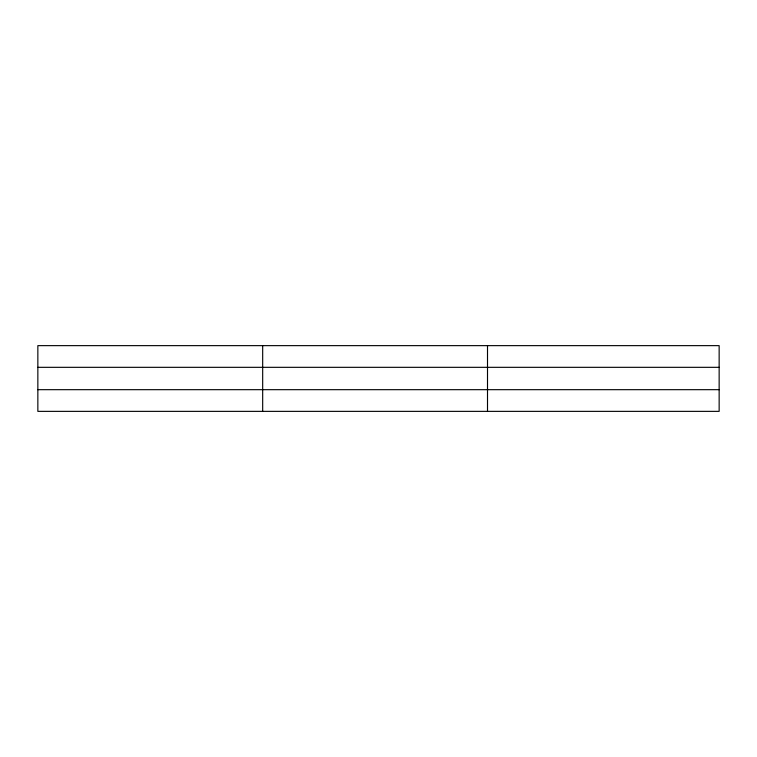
<?xml version="1.0" encoding="UTF-8"?>
<svg xmlns="http://www.w3.org/2000/svg" width="757" height="757" viewBox="0 0 757 757"><rect width="100%" height="100%" fill="white"/><g stroke="black" fill="none" stroke-linecap="round" stroke-linejoin="round"><path stroke-width="1.14" d="M262.679 411.363L262.679 345.637M487.508 411.363L487.508 345.637M719.15 389.675L719.15 411.363L37.85 411.363L37.85 345.637L719.15 345.637L719.15 389.675L37.85 389.675M37.85 367.325L719.15 367.325"/></g></svg>
